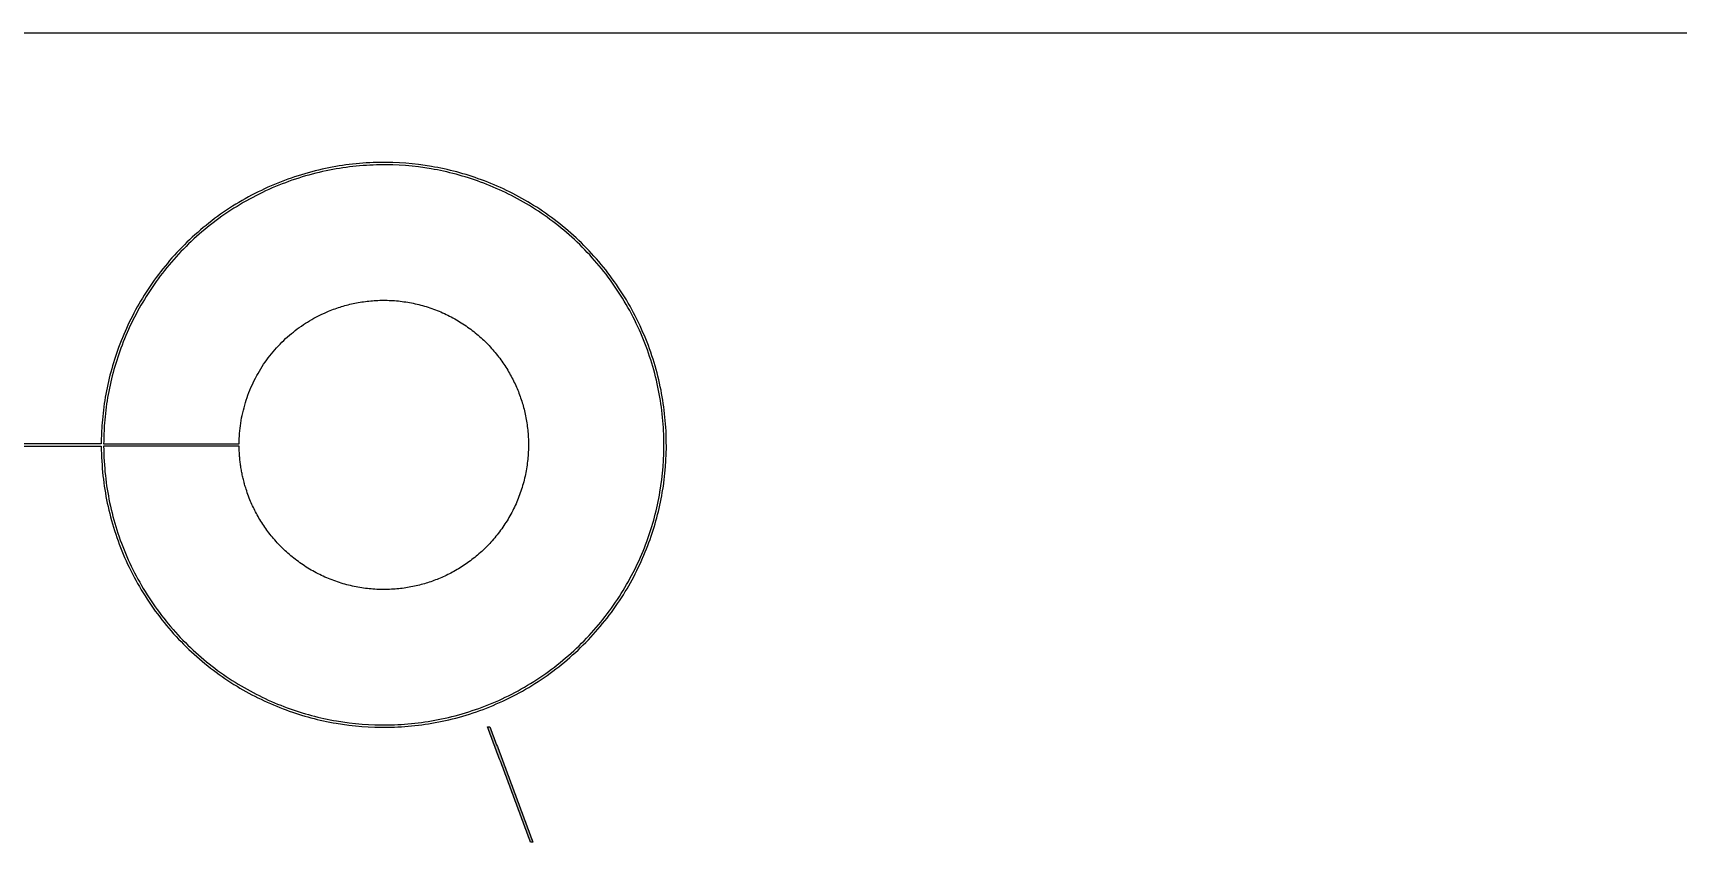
# Model space of a CAD drawing. Header units: inches. Extents: x -37.5 to -4.1, y 28.4 to 33.4.
# Drawn here: x -15.087 to -12.372, y 32.08 to 33.416 of the extents above; entities that cross this region are included whole.
import ezdxf

# ---------------------------------------------------------------- set-up
doc = ezdxf.new("R2010")
doc.units = ezdxf.units.IN
doc.header["$MEASUREMENT"] = 0
for name, color, linetype, true_color in [('cut clear acryl', 1, 'Continuous', 0xfb0007), ('Default', 18, 'Continuous', 0x000000), ('etch clear acryl', 18, 'Continuous', 0x000000)]:
    doc.layers.add(name, color=color, linetype=linetype, true_color=true_color)

msp = doc.modelspace()

# ---------------------------------------------------------------- hatches: boundary and pattern name
at = {"layer": 'Default'}
for points in [[(-14.3367, 32.2703), (-14.3328, 32.2703), (-14.262, 32.08), (-14.2659, 32.08)], [(-14.3367, 32.2703), (-14.2659, 32.08), (-14.262, 32.08), (-14.3328, 32.2703)]]:
    msp.add_hatch(color=256, dxfattribs=at).paths.add_polyline_path(points, flags=0)

# ---------------------------------------------------------------- linework, layer by layer
at = {"layer": 'cut clear acryl'}
msp.add_open_spline([(-20.4858, 33.4161), (-13.7439, 33.4161), (-7.002, 33.4161)], degree=2, dxfattribs=at)
at = {"layer": 'etch clear acryl'}
for points, knots in [([(-14.9744, 32.7338), (-14.9739, 32.6993), (-14.9706, 32.6692), (-14.9644, 32.6397), (-14.9579, 32.609), (-14.9483, 32.5789), (-14.9358, 32.5501), (-14.923, 32.5206), (-14.9072, 32.4925), (-14.8887, 32.4664), (-14.8701, 32.4402), (-14.8489, 32.4159), (-14.8254, 32.3941), (-14.8023, 32.3727), (-14.7772, 32.3537), (-14.7503, 32.3373), (-14.7246, 32.3217), (-14.6973, 32.3085), (-14.669, 32.2981), (-14.6423, 32.2883), (-14.6147, 32.2809), (-14.5866, 32.2761), (-14.5586, 32.2713), (-14.5301, 32.2691), (-14.5017, 32.2695), (-14.4715, 32.2699), (-14.4414, 32.2732), (-14.4119, 32.2794), (-14.3812, 32.2859), (-14.3511, 32.2955), (-14.3223, 32.308), (-14.2928, 32.3208), (-14.2647, 32.3366), (-14.2385, 32.3552), (-14.2124, 32.3737), (-14.1881, 32.3949), (-14.1663, 32.4184), (-14.1449, 32.4415), (-14.1258, 32.4666), (-14.1095, 32.4935), (-14.0938, 32.5193), (-14.0807, 32.5465), (-14.0703, 32.5748), (-14.0605, 32.6015), (-14.0531, 32.6291), (-14.0483, 32.6572), (-14.0435, 32.6852), (-14.0413, 32.7137), (-14.0417, 32.7421), (-14.0421, 32.7723), (-14.0454, 32.8024), (-14.0516, 32.8319), (-14.0581, 32.8627), (-14.0677, 32.8927), (-14.0802, 32.9216), (-14.093, 32.951), (-14.1088, 32.9791), (-14.1273, 33.0053), (-14.1459, 33.0315), (-14.1671, 33.0557), (-14.1906, 33.0776), (-14.2136, 33.0989), (-14.2388, 33.118), (-14.2657, 33.1343), (-14.2914, 33.15), (-14.3187, 33.1631), (-14.347, 33.1735), (-14.3737, 33.1834), (-14.4013, 33.1907), (-14.4294, 33.1955), (-14.4574, 33.2003), (-14.4859, 33.2025), (-14.5143, 33.2022), (-14.5445, 33.2017), (-14.5746, 33.1984), (-14.6041, 33.1922), (-14.6348, 33.1857), (-14.6649, 33.1761), (-14.6937, 33.1636), (-14.7232, 33.1508), (-14.7513, 33.135), (-14.7775, 33.1165), (-14.8036, 33.0979), (-14.8279, 33.0767), (-14.8497, 33.0532), (-14.8711, 33.0302), (-14.8902, 33.005), (-14.9065, 32.9781), (-14.9221, 32.9524), (-14.9353, 32.9251), (-14.9457, 32.8968), (-14.9506, 32.8834), (-14.9549, 32.8699), (-14.9586, 32.8561), (-14.9623, 32.8424), (-14.9653, 32.8285), (-14.9677, 32.8144)], [873.599112, 873.599112, 873.599112, 873.599112, 875.904079, 875.904079, 875.904079, 878.305571, 878.305571, 878.305571, 880.758303, 880.758303, 880.758303, 883.211124, 883.211124, 883.211124, 885.61255, 885.61255, 885.61255, 887.917626, 887.917626, 887.917626, 890.091569, 890.091569, 890.091569, 892.265475, 892.265475, 892.265475, 894.570504, 894.570504, 894.570504, 896.971999, 896.971999, 896.971999, 899.42473, 899.42473, 899.42473, 901.877552, 901.877552, 901.877552, 904.278977, 904.278977, 904.278977, 906.584054, 906.584054, 906.584054, 908.757997, 908.757997, 908.757997, 910.931902, 910.931902, 910.931902, 913.236929, 913.236929, 913.236929, 915.638423, 915.638423, 915.638423, 918.091154, 918.091154, 918.091154, 920.543976, 920.543976, 920.543976, 922.945402, 922.945402, 922.945402, 925.25048, 925.25048, 925.25048, 927.424424, 927.424424, 927.424424, 929.598331, 929.598331, 929.598331, 931.90336, 931.90336, 931.90336, 934.304855, 934.304855, 934.304855, 936.757586, 936.757586, 936.757586, 939.210408, 939.210408, 939.210408, 941.611832, 941.611832, 941.611832, 943.916843, 943.916843, 943.916843, 945.00271, 945.00271, 945.00271, 946.088585, 946.088585, 946.088585, 946.088585]), ([(-14.9704, 32.7338), (-14.97, 32.6996), (-14.9667, 32.6698), (-14.9605, 32.6405), (-14.9541, 32.61), (-14.9446, 32.5802), (-14.9322, 32.5516), (-14.9195, 32.5225), (-14.9038, 32.4946), (-14.8854, 32.4686), (-14.8671, 32.4427), (-14.846, 32.4186), (-14.8227, 32.397), (-14.7999, 32.3758), (-14.7749, 32.3569), (-14.7483, 32.3407), (-14.7227, 32.3252), (-14.6957, 32.3121), (-14.6676, 32.3018), (-14.6411, 32.2921), (-14.6138, 32.2847), (-14.586, 32.28), (-14.5582, 32.2752), (-14.5299, 32.273), (-14.5017, 32.2734), (-14.4718, 32.2738), (-14.442, 32.2771), (-14.4127, 32.2833), (-14.3822, 32.2897), (-14.3524, 32.2992), (-14.3238, 32.3116), (-14.2946, 32.3243), (-14.2668, 32.34), (-14.2408, 32.3584), (-14.2148, 32.3767), (-14.1908, 32.3978), (-14.1691, 32.4211), (-14.1479, 32.4439), (-14.1291, 32.4689), (-14.1129, 32.4955), (-14.0973, 32.5211), (-14.0843, 32.5481), (-14.074, 32.5762), (-14.0642, 32.6027), (-14.0569, 32.63), (-14.0522, 32.6578), (-14.0474, 32.6856), (-14.0452, 32.7139), (-14.0456, 32.7421), (-14.046, 32.772), (-14.0493, 32.8018), (-14.0555, 32.8311), (-14.0619, 32.8616), (-14.0714, 32.8914), (-14.0838, 32.92), (-14.0965, 32.9492), (-14.1122, 32.977), (-14.1305, 33.003), (-14.1489, 33.029), (-14.17, 33.053), (-14.1933, 33.0747), (-14.2161, 33.0959), (-14.2411, 33.1148), (-14.2677, 33.1309), (-14.2933, 33.1465), (-14.3203, 33.1595), (-14.3484, 33.1698), (-14.3749, 33.1796), (-14.4022, 33.1869), (-14.43, 33.1916), (-14.4578, 33.1964), (-14.4861, 33.1986), (-14.5143, 33.1982), (-14.5442, 33.1978), (-14.574, 33.1945), (-14.6033, 33.1883), (-14.6338, 33.1819), (-14.6636, 33.1724), (-14.6922, 33.16), (-14.7213, 33.1473), (-14.7492, 33.1316), (-14.7752, 33.1133), (-14.8011, 33.0949), (-14.8252, 33.0738), (-14.8469, 33.0505), (-14.8681, 33.0277), (-14.8869, 33.0027), (-14.9031, 32.9761), (-14.9187, 32.9505), (-14.9317, 32.9235), (-14.942, 32.8954), (-14.9469, 32.8822), (-14.9512, 32.8687), (-14.9548, 32.8551), (-14.9584, 32.8415), (-14.9614, 32.8277), (-14.9638, 32.8138)], [11.846036, 11.846036, 11.846036, 11.846036, 14.137699, 14.137699, 14.137699, 16.524953, 16.524953, 16.524953, 18.963047, 18.963047, 18.963047, 21.401141, 21.401141, 21.401141, 23.788396, 23.788396, 23.788396, 26.080059, 26.080059, 26.080059, 28.241836, 28.241836, 28.241836, 30.403613, 30.403613, 30.403613, 32.695276, 32.695276, 32.695276, 35.08253, 35.08253, 35.08253, 37.520624, 37.520624, 37.520624, 39.958719, 39.958719, 39.958719, 42.345973, 42.345973, 42.345973, 44.637636, 44.637636, 44.637636, 46.799413, 46.799413, 46.799413, 48.96119, 48.96119, 48.96119, 51.252853, 51.252853, 51.252853, 53.640108, 53.640108, 53.640108, 56.078202, 56.078202, 56.078202, 58.516296, 58.516296, 58.516296, 60.90355, 60.90355, 60.90355, 63.195213, 63.195213, 63.195213, 65.35699, 65.35699, 65.35699, 67.518768, 67.518768, 67.518768, 69.81043, 69.81043, 69.81043, 72.197685, 72.197685, 72.197685, 74.635779, 74.635779, 74.635779, 77.073873, 77.073873, 77.073873, 79.461128, 79.461128, 79.461128, 81.75279, 81.75279, 81.75279, 82.833679, 82.833679, 82.833679, 83.914567, 83.914567, 83.914567, 83.914567]), ([(-14.9677, 32.8144), (-14.9701, 32.8004), (-14.9719, 32.7863), (-14.973, 32.7721), (-14.9739, 32.7607), (-14.9743, 32.7492), (-14.9744, 32.7378)], [946.088585, 946.088585, 946.088585, 946.088585, 947.172727, 947.172727, 947.172727, 948.046079, 948.046079, 948.046079, 948.046079]), ([(-14.9638, 32.8138), (-14.9662, 32.7999), (-14.9679, 32.7859), (-14.969, 32.7718), (-14.9699, 32.7605), (-14.9704, 32.7491), (-14.9704, 32.7378)], [83.914567, 83.914567, 83.914567, 83.914567, 84.993808, 84.993808, 84.993808, 85.862708, 85.862708, 85.862708, 85.862708])]:
    msp.add_open_spline(points, degree=3, knots=knots, dxfattribs=at)
msp.add_rational_spline([(-14.7468, 32.7378), (-14.7454, 32.9023), (-14.5913, 32.9596), (-14.3675, 33.0429), (-14.2842, 32.8191), (-14.2009, 32.5953), (-14.4247, 32.512), (-14.6485, 32.4287), (-14.7318, 32.6525), (-14.7464, 32.6919), (-14.7468, 32.7338)], [0.892508050625, 0.778023410571, 1, 0.707106781187, 1, 0.707106781187, 1, 0.707106781187, 1, 0.932136482912, 0.895720992993], degree=2, knots=[91.543765, 91.543765, 91.543765, 93.123274, 93.123274, 95.2074, 95.2074, 97.291527, 97.291527, 99.375653, 99.375653, 99.858547, 99.858547, 99.858547], dxfattribs=at)
for points in [[(-14.9744, 32.7378), (-16.1189, 32.7378), (-17.2635, 32.7378)], [(-17.2635, 32.7338), (-16.1189, 32.7338), (-14.9744, 32.7338)], [(-14.9704, 32.7378), (-14.8586, 32.7378), (-14.7468, 32.7378)], [(-14.7468, 32.7338), (-14.8586, 32.7338), (-14.9704, 32.7338)], [(-14.3367, 32.2703), (-14.3348, 32.2703), (-14.3328, 32.2703)], [(-14.2659, 32.08), (-14.3013, 32.1751), (-14.3367, 32.2703)], [(-14.3328, 32.2703), (-14.2974, 32.1751), (-14.262, 32.08)], [(-14.262, 32.08), (-14.264, 32.08), (-14.2659, 32.08)]]:
    msp.add_open_spline(points, degree=2, dxfattribs=at)

doc.saveas('drawing.dxf')
